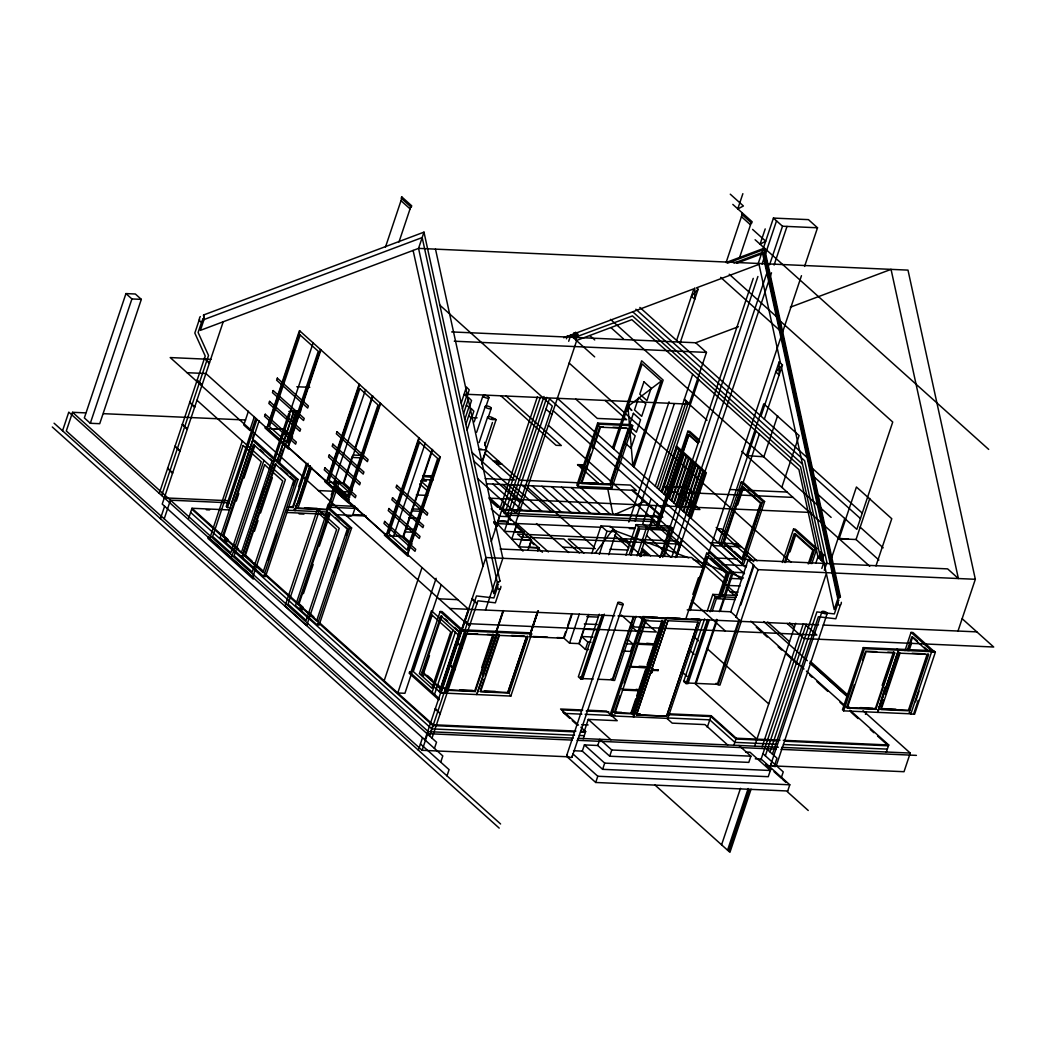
<?xml version="1.0" encoding="UTF-8"?>
<svg xmlns="http://www.w3.org/2000/svg" width="1046" height="1046" viewBox="0 0 1046 1046"><rect width="100%" height="100%" fill="white"/><g stroke="black" fill="none" stroke-linecap="round" stroke-linejoin="round"><path stroke-width="1.5" d="M629.195 407.208C629.339 404.475 626.711 408.241 628.973 407.901M652.076 669.649L652.861 670.434L658.326 670.041L652.874 670.329L652.129 669.492L653.397 669.518A1.896 1.373 -48.1 0 1 653.175 670.133C650.743 672.003 652.011 666.903 653.397 669.518M62.538 430.795L68.775 412.137L436.522 742.215L434.443 748.426M85.602 412.882L72.54 412.307L66.303 430.965L422.113 750.309L568.632 756.82M125.951 293.586L84.347 417.929L90.309 423.29L99.723 423.695L141.328 299.365L135.352 294.004L125.951 293.586L131.914 298.947L141.328 299.365M90.309 423.29L131.914 298.947M199.407 319.318L194.818 333.059L205.225 356.045L159.28 493.372M201.8 321.462L198.112 332.484L208.533 355.47L161.672 495.516M223.216 321.776L162.222 504.094L442.798 755.931L440.719 762.155M160.443 518.672L164.601 506.238M164.209 518.842L170.446 500.184L229.218 502.799M188.581 518.424L191.98 508.278L229.466 509.938M248.425 411.196L243.796 425.003L249.772 430.364L252.91 430.507M209.736 538.429L242.332 441.007M249.772 430.364L254.387 416.556M255.721 418.374L226.224 506.499L227.427 507.572L230.617 507.715M227.427 507.572L256.911 419.446M252.4 438.601L253.93 434.025M231.035 504.787L259.12 420.819M252.727 440.379L220.222 537.5L263.631 576.464L265.514 576.542L298.005 479.421L254.609 440.458L252.727 440.379L296.123 479.33L298.005 479.421M222.615 536.232L253.354 444.367L271.999 461.103L241.26 552.968L222.615 536.232L224.498 536.323L227.989 539.461M254.296 444.406L223.556 536.271L242.201 553.007M236.278 501.099L238.841 493.451M243.966 478.14L254.727 445.975M266.848 428.01L299.444 330.614L440.327 457.063L407.744 554.472M299.914 331.046L267.266 428.625L284.211 429.37M231.597 557.06L263.932 460.41M274.497 456.121L282.159 433.227M283.178 430.168L288.801 413.379L289.99 414.451L274.667 460.24M257.578 507.075L264.233 487.175M274.588 458.187L313.238 342.63M274.457 459.887L241.953 557.008L274.392 459.835L276.34 459.965M244.346 555.74L275.085 463.875L293.73 480.598L262.991 572.476L244.346 555.74L246.228 555.818L252.06 561.048M276.026 463.914L245.287 555.779L263.932 572.515M277.046 461.142L293.599 411.666M277.347 461.155L293.9 411.679L292.697 410.607L300.712 410.96M254.426 531.329L258.009 520.607M260.572 512.945L272.365 477.734M278.615 463.012L283.218 449.27M292.409 421.786L294.959 414.164L298.11 414.294M279.217 463.548L295.56 414.7L298.711 414.831M287.807 447.047L320.455 349.469M288.343 447.296L320.939 349.9M288.944 447.845L288.526 449.087L265.043 427.997L265.449 426.755L408.345 555.008L407.927 556.25L384.431 535.16L384.85 533.918M252.792 577.078L285.401 479.643L196.949 400.265M268.024 560.264L276.745 534.231M293.142 485.239L294.671 480.637L290.017 476.466M263.631 576.464L296.123 479.33M298.711 486.638L306.373 463.731M306.962 464.267L292.658 507.009L287.938 506.8M288.539 507.336L293.259 507.545L308.073 463.273M309.93 465.732L294.92 510.566L296.711 504.133M296.986 504.146L294.645 510.317M310.191 465.745L295.194 510.579L293.991 509.507M298.777 503.414L310.531 468.307M311.63 467.314L297.835 508.539L327.856 509.873L326.653 508.801L328.196 504.211M385.477 247.091L401.69 198.635M398.957 242.057L410.764 206.781M325.149 480.336L324.731 481.578L348.226 502.668L348.645 501.426M326.548 481.591L359.144 384.196M359.615 384.627L326.967 482.206L343.912 482.951L372.938 396.212M365.59 389.609L334.027 482.101L338.721 482.311M331.255 495.059L335.858 481.317M336.446 481.853L327.254 509.337L297.247 508.003M328.052 508.421L295.547 605.542L317.226 624.985L319.108 625.077L351.6 527.955L329.935 508.5L328.052 508.421L349.717 527.864L351.6 527.955M328.366 508.343L337.047 482.389M297.94 604.274L328.679 512.396L347.324 529.132L316.585 621.01L297.94 604.274L299.823 604.353L303.327 607.491M330.105 508.997L339.427 481.16M329.621 512.448L298.881 604.313L317.526 621.049M203.565 314.99L204.035 319.527L203.565 314.99L423.983 232.147L418.557 248.386L493.751 593.631L497.373 582.831L422.179 237.56L204.035 319.54L200.414 330.34L418.557 248.386L907.993 270.116L975.33 579.288L958.005 631.039M303.418 593.644L313.146 564.539M319.291 546.169L330.052 514.017M352.24 456.2L343.428 482.52L352.371 490.548M355.352 446.904L372.454 395.793M347.507 500.629L380.156 403.05M348.043 500.89L380.626 403.481M352.528 515.547L354.934 508.382L335.583 491.019M333.922 572.044L338.538 558.263M346.226 535.304L347.756 530.701M317.226 624.985L349.717 527.864M386.249 535.173L418.845 437.777M419.315 438.209L386.667 535.787L403.612 536.533L432.626 449.806M425.291 443.19L393.714 535.696M432.155 449.375L403.128 536.114L412.072 544.129M407.208 554.223L439.856 456.644M461.221 403.115L466.438 387.02L469.209 389.857L467 396.63L463.993 394.512M462.437 408.738L466.464 396.735M463.548 413.798L468.765 397.715L471.537 400.54L469.301 407.352L466.398 405.273M464.764 419.42L468.817 407.443M465.862 424.454L471.079 408.358L473.851 411.183L471.615 418.008L468.713 415.929M467.091 430.076L471.105 418.073M384.157 680.75L421.956 567.756M474.217 421.878L482.964 395.754M476.662 432.233L485.292 406.436M485.841 406.894L488.927 397.663M479.133 442.458L487.619 417.093M488.194 417.459L491.241 408.345M436.13 578.294L397.768 692.975L404.92 693.289L441.216 584.806M484.821 445.335L492.47 422.479M410.647 672.944L431.449 610.772L459.625 636.06M481.866 462.149L496.065 419.694L494.876 418.622L491.646 418.478M481.657 463.927L486.325 449.976L484.664 442.353M440.17 611.505L461.665 630.79L463.548 630.869L442.053 611.583L440.17 611.505L419.368 673.663L440.863 692.962L442.746 693.04M440.641 688.987L422.009 672.264L440.876 615.898L459.495 632.621L441.151 687.457M441.817 615.937L422.95 672.317L440.418 687.98M429.501 655.594L423.892 672.356L422.009 672.264M432.129 692.23L452.931 630.058M434.521 694.374L455.324 632.202M418.348 750.152L422.506 737.718M499.727 509.337L537.422 396.695M443.059 693.053L510.84 696.074L531.643 633.902L530.453 632.83L460.044 629.705L439.307 691.668L440.981 693.171L444.785 693.341L465.522 631.366L463.849 629.862M461.456 630.202L468.634 608.733M495.307 529.028L499.517 516.279L491.162 508.774M424.885 739.862L485.893 557.544L703.121 567.194L685.81 618.944M491.293 541.397L504.303 502.538M523 551.111L497.36 523.811C495.556 519.326 511.664 519.888 507.101 524.242L516.894 524.674L514.449 531.983L524.229 532.427L521.784 539.736L531.577 540.167L529.132 547.476L538.912 547.921L537.945 550.837M440.981 693.171L461.717 631.196L460.044 629.705M461.94 630.607L469.17 608.981M496.052 528.661L497.36 523.811M422.113 750.309L428.35 731.664L72.54 412.307M502.119 511.481L540.22 397.598M430.743 732.004L433.162 724.747L319.239 622.488M429.592 735.992L476.453 595.945L493.895 597.959L497.582 586.95M504.747 513.834L544.012 396.486M431.985 738.136L477.93 600.809L495.373 602.823L499.975 589.094M507.114 516.031L546.823 397.349M566.422 338.786L567.455 335.701M489.005 498.497L509.31 516.711L504.42 531.342L523.994 532.205L519.104 546.836L538.677 547.699L537.696 550.627M508.984 519.731L549.451 398.761L744.49 573.809M568.697 341.271L570.737 335.151M573.993 332.667L572.541 337.021L577.823 334.21L575.601 332.21M485.514 610.053L502.838 558.303L435.502 249.131M577.823 334.21L575.875 340.015L574.712 332.68M576.647 340.695L515.77 522.647L548.405 551.948M481.735 667.623L492.444 635.628M446.995 775.87L449.074 769.647L420.427 743.928M494.143 635.17L465.522 633.902L446.655 690.268L475.289 691.55L494.143 635.17L492.954 634.111M495.948 631.954L503.087 610.603M496.183 632.163L503.231 610.642M496.34 632.176L503.479 610.851M482.834 674.369L497.216 631.915L482.507 675.899M480.48 689.732L484.05 679.076M485.069 676.03L498.837 634.896M499.413 635.406L480.559 691.772L509.18 693.053L528.034 636.687L499.413 635.406L498.223 634.334M527.916 550.196L531.342 539.958L511.755 539.082L516.646 524.464L497.072 523.588L494.68 521.444M597.632 423.133L576.843 485.292L578.033 486.364L611.91 487.867L632.712 425.709L631.523 424.637L597.632 423.133L598.835 424.205L632.712 425.709M509.18 693.053L507.99 691.981L526.334 637.132M526.517 637.145L507.99 691.981M527.459 636.164L508.604 692.53L479.97 691.262M578.033 486.364L598.835 424.205M530.217 633.458L537.369 612.054M530.4 633.484L537.539 612.132M530.453 633.68L538.128 610.746M538.285 610.812L529.616 636.739L564.069 638.269L572.227 613.871M590.729 454.108L581.04 483.043L610.406 484.35L629.261 427.984M592.768 448.015L599.384 428.206M600.496 427.213L581.641 483.579L611.008 484.886L629.862 428.52L600.496 427.213L599.306 426.14M612.525 447.819L641.656 360.792L663.138 380.077L634.02 467.117M613.727 448.891L642.152 363.93L661.255 381.071L632.83 466.045L627.94 406.41L661.255 381.071M610.315 482.298L628.018 429.383L635.184 435.816L631.013 448.25L623.847 441.817M588.715 614.499L578.974 643.617L569.56 643.198L563.585 637.838L565.638 631.719M567.638 625.743L571.181 615.153M591.801 553.53L601.032 525.942L610.446 526.36L616.408 531.721L608.72 554.707M569.56 643.198L579.301 614.08M599.306 554.288L606.994 531.303L601.032 525.942M676.631 340.434L693.903 288.801L563.663 337.74M679.965 343.441L698.087 289.271L696.492 287.833L759.004 264.35L780.551 363.289M588.637 649.553L585.42 649.409L587.865 642.1L581.654 636.517L592.951 637.027M628.816 522.085L669.061 401.808M599.293 614.185L578.346 676.788L580.739 678.932L582.622 679.011L604.327 614.133M742.869 193.68L737.744 208.991L743.405 205.984L730.278 194.19M580.739 678.932L602.195 614.8M603.307 615.218L582.112 678.566L593.213 679.05M635.066 520.96L674.291 403.769M625.953 555.165L636.177 524.621L670.068 526.125L672.447 528.269L662.746 557.283M742.137 212.783L741.666 214.182L751.682 223.177L752.152 221.778L732.815 204.401M742.137 214.6L726.107 262.52L764.43 248.111L840.422 596.978L837.82 598.796L834.198 609.596L826.34 573.509L765.332 755.813M629.365 554.249L638.57 526.766L636.177 524.621M631.405 551.556L639.158 528.374M630.973 555.178L639.76 528.923L669.871 530.257L661.085 556.511M651.109 498.628L642.793 523.497L648.768 528.845M655.28 486.194L692.713 374.285M566.788 755.186L617.872 602.522M657.306 488.011L686.424 400.971M637.092 555.844L646.729 527.027M659.215 489.724L688.333 402.684M707.044 420.244L689.144 404.161L706.455 352.41L695.708 342.761L451.663 331.922M572.018 757.147L623.089 604.483A2.798 0.981 18.5 0 0 619.69 602.287A2.798 0.981 18.5 0 0 618.67 603.738A2.798 0.981 18.5 0 0 623.089 604.483M639.694 555.936L657.084 503.976M661.242 491.542L698.689 379.646M739.6 257.447L751.211 222.746M640.244 556.145L642.296 550.039M661.726 491.973L676.566 447.623M640.727 556.577L642.767 550.458M650.913 525.89L652.351 521.588M662.196 492.405L677.037 448.054M584.426 730.893L588.257 719.413L617.245 720.694L606.51 711.058L587.499 710.208M643.656 555.23L644.689 552.183M664.105 494.117L678.946 449.767M644.14 555.661L645.16 552.602M664.589 494.549L679.429 450.198M583.223 738.777L585.642 731.52L580.87 727.232M656.221 525.746L687.823 431.266L689.706 431.344L699.264 439.921M666.498 496.262L681.338 451.911M666.969 496.693L681.809 452.343M745.654 752.061L750.047 752.257L770.353 770.484L768.261 776.694L602.614 769.333L582.308 751.12L584.4 744.909L597.75 745.497L609.7 756.219L748.805 762.39L750.897 756.18L738.947 745.458M657.607 526.295L688.333 434.469L697.878 443.02M657.986 526.308L688.713 434.482L698.244 443.046M658.365 526.321L688.582 436.025M678.07 469.732L680.619 462.084M668.891 498.406L683.718 454.056M669.362 498.837L684.202 454.487M671.27 500.55L686.111 456.2M671.754 500.982L686.594 456.631M597.959 679.259L612.224 679.9L633.418 616.565M633.928 617.009L612.734 680.358L614.617 680.436L636.073 616.303M673.663 502.695L688.503 458.344M765.201 228.904L760.076 244.202L765.737 241.208L752.597 229.414M674.134 503.126L688.974 458.776M676.043 504.839L690.883 460.488M676.527 505.27L691.367 460.92M659.974 557.518L669.27 529.721M669.976 527.236L753.251 278.367M757.905 264.455L773.425 218.078L808.44 219.634L817.514 227.78L804.583 266.416M597.75 745.497L599.829 739.287L611.779 749.995L750.897 756.18M678.436 506.983L693.276 462.633M627.862 639.459L633.039 644.101L630.594 651.41L624.135 651.122M678.919 507.402L693.76 463.064M691.419 618.735L699.486 619.088L700.676 620.16L667.819 718.393L611.335 715.882L610.145 714.81L643.015 616.578L657.529 617.232M664.288 556.302L757.905 276.51M762.05 264.141L776.524 220.863M611.335 715.882L644.205 617.65L643.015 616.578M680.828 509.127L695.668 464.777M681.299 509.546L696.139 465.209M620.017 695.616L614.355 712.561L631.666 713.333L662.589 620.906M624.148 683.286L645.277 620.134L648.428 620.278M621.965 688.673L622.292 690.046L639.603 690.818L639.877 689.981L636.138 689.314M629.914 667.256L630.189 666.42L647.513 667.191L647.226 668.015L629.313 666.72M637.302 642.832L637.629 644.205L654.94 644.977L655.214 644.14L646.755 643.251M644.676 619.598L645.866 620.67L614.943 713.097L632.268 713.869L663.19 621.442L662 620.37L647.056 665.047M683.208 511.272L698.048 466.921M683.692 511.69L698.532 467.353M787.716 790.998L595.71 782.473L597.789 776.25L572.724 753.748M685.601 513.403L700.441 469.066M686.084 513.834L700.912 469.484M671.82 557.021L766.47 274.144M769.568 264.86L782.5 226.224L773.425 218.078M602.614 769.333L604.693 763.122L584.4 744.909M687.993 515.547L702.834 471.21M688.464 515.979L703.304 471.628M675.402 557.557L681.482 539.357M609.7 756.219L611.779 749.995M676.331 557.217L771.503 272.797M774.079 265.069L787.01 226.42M676.579 557.073L682.267 540.063M690.373 517.692L705.213 473.354L676.082 447.204M691.092 518.332L706.351 472.753L676.5 445.962M635.707 698.924L631.078 712.797L632.268 713.869M636.739 695.852L645.5 669.662M639.289 689.445L639.603 690.818M654.626 643.604L654.94 644.977M633.562 714.902L665.4 619.742M665.674 619.755L633.052 716.445L633.798 716.876L666.197 618.225L633.523 716.863M667.923 620.749L636.439 714.836L666.629 716.235L698.1 622.148L667.923 620.749L636.504 714.902L666.564 716.17L698.035 622.095M652.39 669.898L653.07 669.702L652.325 669.309M658.117 670.669L658.209 669.937M692.857 594.442L698.48 577.654M702.049 566.958L706.651 553.216L710.417 553.386L731.912 572.672L724.237 595.579M689.066 610.433L707.148 556.367L726.251 573.509L719.02 595.135M708.377 553.935L801.471 275.699M690.19 610.485L708.286 556.407M718.55 542.992L755.997 431.083M760.991 416.164L779.113 361.994L782.46 365.002L764.338 419.158M741.209 482.18L720.406 544.351L741.902 563.637L743.784 563.729L764.587 501.557L743.091 482.271L741.209 482.18L762.704 501.479L764.587 501.557M721.897 545.986L759.344 434.077M723.048 542.952L741.915 486.586L760.547 503.309L741.679 559.675L723.048 542.952L724.93 543.031L731.925 549.307M737.678 504.943L743.288 488.194M709.149 620.33L687.954 683.666L686.071 683.574L683.692 681.43L704.638 618.827M707.188 611.191L712.81 594.403L737.012 595.475M686.071 683.574L707.527 619.441M710.09 611.805L715.203 596.547L712.81 594.403M687.732 681.443L707.88 621.193M712.248 611.06L716.379 598.704L735.403 599.541M777.623 415.68L763.868 456.788L746.452 455.598L763.763 403.848L799.105 435.567L781.793 487.331L782.539 487.358M720.485 595.409L728.147 572.515L706.651 553.216M730.396 569.782L722.08 594.651L724.943 597.227M721.988 596.194L722.407 594.952M716.719 619.35L695.198 683.705L756.951 739.13M719.282 611.688L723.387 599.436M695.812 684.254L717.281 620.121M720.341 610.969L733.259 572.358M744.151 555.138L742.621 559.715L723.989 542.992L742.856 486.625L761.475 503.348M751.29 533.813L760.978 504.865M741.902 563.637L762.704 501.479M748.099 560.028L754.074 565.376L753.316 565.35L736.005 617.101L736.75 617.14L730.788 611.779L748.099 560.028L947.637 568.88L958.384 578.53L891.048 269.371L790.331 307.21M740.83 604.954L753.565 566.906M687.209 682.986L717.334 684.332L738.515 620.997M739.784 620.121L718.079 684.999L719.962 685.091L741.418 620.945M753.316 565.35L758.088 569.639L740.777 621.389L736.005 617.101M707.279 727.31L711.162 715.699L669.492 713.856M782.343 562.486L793.509 529.119L795.391 529.211L816.887 548.496L811.814 563.663M784.526 562.473L794.215 533.525L812.834 550.248L808.244 563.951M785.468 562.513L795.156 533.565L813.775 550.288M789.978 551.883L795.588 535.134M733.808 745.458L736.24 738.215L711.162 715.699M809.696 562.473L813.265 551.804M809.931 563.572L815.004 548.418L793.509 529.119M721.583 844.815L740.49 788.318M754.728 745.759L795.718 623.246M815.841 563.101L817.828 557.178L823.803 562.539M820.535 552.053L818.587 557.858L823.869 555.06L820.535 552.053L821.934 560.865L823.869 555.06M727.558 850.176L748.178 788.527M762.103 746.909L803.328 623.717M821.816 568.462L823.856 562.356M728.709 851.209L749.341 789.56M751.067 789.207L729.938 852.32L654.927 784.984M760.873 759.893L806.27 624.214M824.313 570.266L826.902 562.552L804.609 460.698L635.837 309.224M831.74 557.361L844.75 518.489M770.039 751.956L816.9 611.91L834.342 613.924L838.029 602.901M772.432 754.101L818.377 616.774L835.819 618.787L840.409 605.046M770.889 764.26L821.973 611.596M774.89 764.391L776.969 758.18L767.411 749.603M776.119 766.221L827.19 613.557A2.798 0.981 18.5 0 0 823.79 611.361A2.798 0.981 18.5 0 0 822.771 612.812A2.798 0.981 18.5 0 0 827.19 613.557M878.888 560.015L856.046 539.514L869.801 498.419M755.29 758.808L761.148 759.069L789.795 784.788L787.442 791.835L808.244 810.493M875.973 565.925L891.767 518.724L856.426 487.005L839.101 538.768L856.046 539.514M909.131 712.535L910.805 714.039L914.609 714.209L935.346 652.233L933.673 650.73L863.264 647.605L842.461 709.776L843.664 710.849L911.445 713.856L910.255 712.784M843.664 710.849L864.467 648.677L863.264 647.605M854.334 684.699L846.685 707.541L875.306 708.822L894.173 652.456L887.806 652.168M862.492 660.314L865.042 652.704M865.447 714.366L866.35 711.646M882.157 685.405L893.049 653.423M894.748 652.966L866.127 651.697L847.26 708.064L875.894 709.332L894.748 652.966L893.559 651.893M897.167 649.108L898.357 650.181L877.555 712.352L885.138 687.614M897.35 649.121L898.54 650.194L877.738 712.365L885.334 687.627M881.072 707.527L883.622 699.905M885.661 693.812L899.429 652.678M900.018 653.201L881.163 709.567L909.785 710.835L928.639 654.469L900.018 653.201L898.828 652.129M904.973 650.612L911.066 632.412L912.949 632.503L934.444 651.789L932.561 651.697L911.066 632.412M907.183 650.52L911.772 636.818L928.063 651.449M908.124 650.573L912.713 636.857M909.066 650.612L911.615 642.989M886.289 752.231L888.721 744.974L849.993 710.221M926.939 654.927L908.595 709.763L909.785 710.835M928.05 653.959L909.183 710.326L880.562 709.044M910.805 714.039L931.541 652.063L929.868 650.56M915.512 701.735L919.055 691.118M913.642 713.96L918.205 700.31M863.028 710.679L910.255 753.068L904.019 771.713L767.254 765.646M653.175 670.133C651.449 668.25 651.645 671.532 652.939 669.924A1.896 1.373 -48.1 0 0 653.162 669.309L651.985 669.545M595.043 553.308L612.629 529.825L688.686 557.845M698.087 289.271L691.419 296.227L694.766 299.221L694.753 287.898M782.46 365.002L775.779 371.945L779.126 374.939L779.113 361.994M651.03 672.356L651.854 671.898M651.37 672.473L650.795 673.232M499.975 581.014L497.373 582.831L499.962 581.027L423.983 232.147M615.074 514.357L644.454 501.531M727.336 263.239L763.985 249.471L839.768 597.436M734.017 263.095L763.07 252.178L838.461 598.338M736.685 263.265L762.626 253.524L837.82 598.796M576.424 340.512L631.876 319.671L798.922 469.615L818.037 557.374M695.708 342.761L738.437 326.705M573.522 337.897L632.477 315.905L800.556 466.764L820.953 559.976M782.5 226.224L817.514 227.78M454.278 341.205L706.455 352.41M211.004 359.379L170.21 357.562L466.621 623.599L656.365 632.032L639.498 616.892M187.077 372.703L205.905 373.54L468.569 609.295M296.816 386.745L309.786 387.321M465.392 394.224L689.144 404.161M470.661 417.55L477.12 417.838M492.849 419.551L496.065 419.694M288.801 411.457L300.307 411.967M599.894 426.676L603.163 426.82M612.956 427.265L626.005 427.84M103.567 413.68L245.588 419.995M479.173 449.662L486.325 449.976M353.13 455.049L362.923 455.481M352.123 457.442L361.759 457.873M422.61 475.564L432.155 475.982M585.342 482.729L598.39 483.304M485.252 478.637L514.462 479.931L484.978 453.467M687.274 487.606L664.315 486.586L670.277 491.947L676.304 492.221L695.407 509.363L699.931 509.559L680.815 492.418L793.012 497.399M730.383 489.528L787.05 492.038M423.251 476.113L432.796 476.545M423.813 476.636L433.345 477.054M421.93 479.499L433.162 479.996M486.429 483.788L636.399 490.443L630.424 485.083L604.078 483.919L582.818 464.842L577.549 464.607L598.796 483.683L519.744 480.166L485.449 449.388M318.415 490.587L351.051 492.025M416.321 494.928L427.749 495.438M489.75 498.197L811.225 512.475M502.511 509.35L661.007 516.397L631.876 490.247M164.3 497.87L227.923 500.694M330.706 505.27L355.169 506.356M412.281 508.892L423.695 509.389M503.636 512.945L653.737 519.614M330 507.271L357.68 508.5M411.405 510.879L422.793 511.389M505.833 515.077L658.862 521.876M499.517 516.279L509.31 516.711M304.543 507.82L317.186 508.382M286.918 510.213L327.463 512.017M638.57 526.766L672.447 528.269M352.842 514.593L364.557 515.116M498.105 521.575L507.846 522.006M286.486 512.475L327.228 514.279M335.374 514.645L366.335 516.018M408.698 517.901L420.1 518.398M609.713 526.818L634.935 527.942M647.082 528.727L659.765 529.289M206.35 509.755L209.605 509.899M299.091 513.874L303.968 514.083M323.489 514.959L326.744 515.103M346.265 515.966L351.155 516.188M416.23 519.077L419.485 519.221M513.848 523.405L601.698 527.315M629.365 528.544L634.242 528.753M838.63 538.337L848.515 539.187M606.994 531.303L616.408 531.721M406.018 529.106L415.654 529.538M815.004 548.418L816.887 548.496M404.541 531.891L414.177 532.322M562.735 547.15L595.37 548.601M610.053 549.255L627.992 550.052M714.549 557.963L737.338 558.982M743.85 559.27L751.996 559.623L746.02 554.275M500.197 549.006L691.628 557.518L703.121 567.194M722.237 564.618L746.661 565.703M758.088 569.639L975.33 579.288M730.592 572.123L743.614 572.698M728.147 572.515L731.912 572.672M730.147 578.412L741.536 578.909M243.404 557.073L242.254 556.969M727.101 585.407L740.123 585.982M729.912 591.84L738.045 592.193M715.203 596.547L736.175 597.475M715.634 598.024L720.393 598.234M439.006 598.822L457.834 599.659M687.222 609.844L730.788 611.779M667.217 617.663L680.122 618.225M449.754 608.471L614.76 615.793M618.003 615.937L818.587 624.841M823.202 625.05L976.833 631.876M644.205 617.65L666.394 618.644M666.668 618.657L700.676 620.16M586.793 616.617L598.09 617.114M645.866 620.67L663.19 621.442M584.348 623.926L597.253 624.501M595.396 629.718L584.099 629.208L579.209 643.839L585.42 649.409M531.643 633.902L463.849 630.882L462.659 629.81M864.467 648.677L932.248 651.684L931.058 650.612M461.717 631.196L465.522 631.366M931.541 652.063L935.346 652.233M464.96 633.392L477.682 633.954M487.227 634.373L493.581 634.661L474.727 691.027L446.106 689.759M511.559 635.458L524.281 636.02M532.963 636.478L547.463 637.132M557.139 637.563L563.585 637.838M865.552 651.174L876.679 651.671M912.151 653.253L924.873 653.815M637.903 643.368L655.214 644.14M587.865 642.1L591.095 642.244M626.58 643.813L633.039 644.101M639.041 666.302L645.33 666.59M658.326 670.041L652.142 669.845M652.743 670.329L657.999 670.551M683.692 681.43L685.575 681.521M622.566 689.209L639.877 689.981M445.465 689.196L448.642 689.34M459.782 689.837L472.504 690.399M484.285 690.922L495.346 691.419M846.07 706.991L849.234 707.135M860.296 707.619L872.926 708.181M883.151 708.639L895.873 709.201M582.74 709.999L560.578 709.018L578.477 725.087M613.754 712.025L621.625 712.378M561.911 709.92L581.341 710.783M586.205 710.992L608.877 711.999M668.786 714.666L710.888 716.536L735.966 739.038L778.132 740.908M636.896 713.895L640.074 714.039M637.014 714L640.244 714.196M610.145 714.81L614.983 715.019M564.042 713.372L581.851 714.17M585.093 714.313L612.629 715.529M667.675 717.974L709.776 719.844L734.854 742.359L777.034 744.229M581.628 724.669L588.1 724.956M433.162 724.747L575.915 731.089M580.778 731.298L585.642 731.52M736.24 738.215L780.041 740.15M783.284 740.293L888.721 744.974M574.019 731.847L432.887 725.571L318.965 623.324M580.504 732.135L585.368 732.344M784.631 741.196L888.446 745.811L877.529 736.018M574.529 735.233L431.776 728.892L190.594 512.422M579.392 735.443L584.256 735.665M783.519 744.517L887.335 749.119M428.35 731.664L573.247 738.097M578.124 738.319L778.381 747.21M781.637 747.354L910.255 753.068M426.977 733.638L572.175 740.084M577.065 740.307L776.106 749.145M780.996 749.367L916.414 755.382M573.535 750.727L582.308 751.12M604.693 763.122L770.353 770.484M597.789 776.25L789.795 784.788M650.939 673.415C652.429 669.636 650.52 675.821 651.998 671.78M693.25 559.532L743.445 578.033M741.444 216.679L750.518 224.825M755.107 239.743L988.692 449.401M729.206 274.235L776.341 316.546M779.989 320.834L892.735 422.035L856.831 529.341L817.985 494.47M720.668 277.347L779.27 329.935M639.864 307.432L806.858 457.337M812.415 468.399L862.257 513.128M632.895 311.956L802.36 464.071M814.154 476.989L860.453 518.541M860.087 527.092L883.19 547.829M962.242 618.774L993.7 647.016L803.956 638.583L787.089 623.442M610.511 319.357L831.139 517.391M611.021 327.686L623.351 338.76M684.398 399.154L690.36 404.514M741.679 451.323L869.736 566.252M686.006 402.213L687.915 403.926M589.866 335.583L594.729 339.95M687.823 431.266L699.761 441.987M913.877 637.903L917.368 641.041M924.35 647.304L927.841 650.442M570.671 335.348L594.677 356.882M400.997 200.714L410.071 208.86M628.711 406.855L631.836 410.463L628.502 407.469M569.155 363.08L790.946 562.16M605.176 400.435L626.672 419.721L597.305 418.426L575.81 399.127M684.176 484.821L693.25 492.967M757.043 560.826L721.413 528.858L716.902 528.648L733.612 543.659M716.17 527.472L724.538 534.977M736.959 546.653L753.721 561.702M734.253 551.399L742.399 558.708M557.361 398.317L745.85 567.494M804.805 624.253L816.874 635.079L634.647 626.985L621.376 615.087M439.542 304.883L552.288 406.083L516.384 513.39L477.538 478.506M553.203 410.751L741.653 579.889M789.599 622.919L794.398 627.221M545.986 409.117L551.961 414.478M710.665 558.551L723.806 570.345M633.013 490.286L662.863 517.09L503.231 509.99L489.162 497.373M874.691 708.26L875.894 709.332M653.619 514.344L726.931 580.138M548.352 425.251L737.286 594.834M767.659 622.095L789.534 641.734M810.232 661.281L847.247 694.505M810.389 663.321L847.391 696.544M651.436 520.843L679.312 545.855M726.212 587.878L734.684 595.488M763.75 621.572L807.342 660.693M809.761 662.863L847.299 696.558M609.805 483.814L611.008 484.886M610.72 486.808L611.91 487.867M506.159 396.042L561.323 445.544L556.054 445.308L500.89 395.806M648.991 528.152L676.867 553.164M750.767 621.167L804.008 668.956M806.44 671.127L845.155 705.88M756.336 627.234L761.187 631.588M763.606 633.758L767.241 637.027M778.146 646.82L781.793 650.076M786.631 654.43L797.549 664.223M809.669 675.101L812.088 677.272M816.939 681.626L827.844 691.419M839.964 702.297L843.599 705.566M850.869 712.091L858.138 718.615M870.259 729.493L873.894 732.749M646.546 535.46L670.787 557.217M644.101 542.769L659.856 556.917M581.053 487.985L610.184 514.135M642.231 548.365L650.586 555.857M641.813 549.608L647.552 554.746M642.61 550.941L644.519 552.654M645.003 553.086L646.912 554.798M571.26 487.554L600.391 513.704M612.629 529.825L641.708 555.923M691.38 600.509L725.309 630.96M561.48 487.122L590.611 513.259M614.538 535.186L628.868 548.052M551.687 486.678L580.818 512.828M541.893 486.246L571.024 512.396M532.113 485.815L561.244 511.965M527.55 487.423L594.206 547.254M693.59 636.452L698.44 640.806M706.926 648.415L768.732 703.893M522.32 485.383L551.451 511.52M512.527 484.939L541.658 511.089M471.968 452.434L521.81 497.177M583.864 553.138L568.292 539.161L680.488 544.142L677.141 541.148L517.509 534.061L520.856 537.056L563.768 538.965L579.34 552.942M689.406 649.945L694.178 654.234M502.747 484.507L531.878 510.657M473.707 461.025L520.006 502.577M716.131 683.26L717.334 684.332M492.954 484.076L522.085 510.226M536.467 523.575L568.71 552.51M631.679 626.685L638.897 633.17M682.201 672.042L686.987 676.331M491.581 501.962L497.543 507.31M508.291 516.959L516.894 524.674M508.474 518.28L510.853 520.424M515.639 524.713L524.229 532.427M515.809 526.02L520.594 530.309M522.974 532.453L531.577 540.167M530.322 540.194L538.912 547.921M530.505 541.514L534.075 544.731M537.657 547.947L542.443 552.236M762.952 753.669L783.245 771.896L781.166 778.106L774.001 771.687M765.646 764.181L771.608 769.542M782.356 779.178L785.938 782.395M493.673 521.692L497.255 524.909M493.843 523.013L497.425 526.23M727.663 744.961L704.978 724.59L672.212 723.139L666.838 718.314M423.447 478.545L426.31 481.108L420.662 480.859L429.03 488.364M419.734 483.88L428.089 491.385M611.034 678.828L612.224 679.9M580.229 676.867L582.622 679.011M292.671 436.966L283.741 428.938L274.797 428.952M209.501 362.779L204.323 358.137L209.318 363.302M472.177 598.547L477.172 603.712L471.994 599.07M337.727 486.612L349.665 497.334M496.549 631.326L497.752 632.399L476.754 694.557L497.556 632.385L496.366 631.313M336.171 488.39L349.312 500.171M588.257 719.413L610.942 739.77M202.126 384.81L196.988 380.195L201.956 385.333M464.803 620.566L469.759 625.704L464.633 621.102M562.683 711.986L569.848 718.419M572.24 720.563L577.013 724.852M260.127 449.636L263.618 452.774M270.613 459.05L272.941 461.142M280.694 468.098L287.676 474.374M335.452 517.665L338.943 520.803M345.938 527.079L348.266 529.171M445.308 619.075L447.636 621.167M454.618 627.443L458.109 630.568M194.765 406.829L189.627 402.213L194.582 407.352M457.442 642.597L462.397 647.736L457.259 643.12M509.65 695.002L510.84 696.074M292.069 506.473L293.259 507.545M567.063 756.755L595.71 782.473M187.391 428.847L182.252 424.245L187.221 429.37M450.068 664.615L455.023 669.754L449.885 665.138M474.086 690.478L475.289 691.55M180.043 450.8L174.904 446.197L179.873 451.336M442.72 686.568L447.688 691.707L442.55 687.091M427.383 675.481L432.05 679.665M437.869 684.895L441.36 688.02M421.25 673.755L423.643 675.899M172.682 472.792L167.543 468.19L172.512 473.328M435.358 708.56L440.327 713.699L435.188 709.096M233.82 544.691L238.488 548.875M254.387 563.14L262.546 570.462M309.145 612.721L313.813 616.905M191.98 508.278L222.288 535.474M264.703 573.535L297.43 602.914M191.706 509.101L220.798 535.212M265.632 575.457L295.94 602.653M224.511 539.749L226.917 541.906M299.849 607.791L302.255 609.949M54.078 423.199L500.589 823.973M52.3 426.99L499.204 828.118M413.105 250.439L483.017 566.148M781.532 367.774L825.987 571.914M607.831 489.175L612.943 514.253M202.715 318.651A2.798 1.647 -87.5 0 1 201.407 321.723A2.798 1.647 -87.5 0 1 199.498 320.063A2.798 1.647 -87.5 0 1 200.322 316.572M500.89 586.348A2.798 1.647 -87.5 0 1 499.543 589.369A2.798 1.647 -87.5 0 1 497.661 587.63A2.798 1.647 -87.5 0 1 498.537 584.165M775.766 765.332A2.798 0.981 18.5 0 1 775.125 766.522A2.798 0.981 18.5 0 1 771.53 765.358A2.798 0.981 18.5 0 1 771.53 763.972M571.665 756.271A2.798 0.981 18.5 0 1 571.024 757.461A2.798 0.981 18.5 0 1 567.429 756.297A2.798 0.981 18.5 0 1 567.429 754.898M481.892 449.309A3.125 1.098 18.5 0 1 480.362 448.969M841.337 602.313A2.798 1.647 -87.5 0 1 839.977 605.333A2.798 1.647 -87.5 0 1 838.108 603.594A2.798 1.647 -87.5 0 1 838.984 600.129M627.038 410.11C628.515 413.013 628.097 406.894 627.038 409.993M208.337 537.173L207.919 538.415L253.21 579.066L253.629 577.823L208.337 537.173M243.103 445.478L212.652 536.467L230.813 552.772L261.265 461.783L243.103 445.478M265.253 414.242L264.56 416.308L295.6 444.171L296.293 442.105L265.253 414.242M269.554 401.363L268.861 403.442L299.901 431.305L300.594 429.226L269.554 401.363M273.176 390.563L272.483 392.642L303.523 420.505L304.216 418.426L273.176 390.563M277.334 378.129L276.641 380.208L307.681 408.071L308.374 405.992L277.334 378.129M300.137 335.008L269.489 426.611L287.637 442.903L318.285 351.299L300.137 335.008M264.612 464.751L234.16 555.753L252.282 572.018L282.734 481.016L264.612 464.751M401.69 196.818L401.219 198.217L411.248 207.213L411.706 205.814L401.69 196.818M324.953 467.824L324.26 469.889L355.3 497.752L355.993 495.686L324.953 467.824M329.255 454.945L328.562 457.024L359.602 484.886L360.295 482.807L329.255 454.945M332.863 444.145L332.17 446.224L363.224 474.086L363.916 472.008L332.863 444.145M337.034 431.71L336.341 433.789L367.381 461.652L368.074 459.573L337.034 431.71M317.553 508.905L285.048 606.026L306.713 625.469L339.218 528.348L317.553 508.905M359.837 388.602L329.189 480.192L347.337 496.484L377.985 404.88L359.837 388.602M318.481 513.155L288.042 604.117L306.19 620.409L336.629 529.446L318.481 513.155M384.653 521.405L383.96 523.471L415 551.334L415.693 549.268L384.653 521.405M388.955 508.526L388.262 510.605L419.302 538.468L419.995 536.402L388.955 508.526M392.564 497.739L391.871 499.805L422.924 527.668L423.617 525.602L392.564 497.739M396.735 485.305L396.042 487.371L427.082 515.233L427.775 513.168L396.735 485.305M419.538 442.183L388.89 533.774L407.038 550.065L437.686 458.475L419.538 442.183M409.587 672.003L409.182 673.245L438.928 699.957L439.346 698.702L409.587 672.003M432.142 615.179L413.288 671.545L431.906 688.255L450.774 631.889L432.142 615.179M633.392 413.327L629.234 425.761L636.386 432.181L640.557 419.747L633.392 413.327M638.688 397.48L634.53 409.914L641.695 416.347L645.853 403.913L638.688 397.48M643.957 381.725L639.799 394.159L646.964 400.592L651.122 388.158L643.957 381.725M498.654 461.247L496.732 464.006L502.002 464.241L493.385 461.011L498.654 461.247M582.988 464.986L581.066 467.758L586.335 467.993L577.719 464.751L582.988 464.986M625.155 538.834L623.233 541.606L619.886 538.598L628.502 541.841L625.155 538.834M738.136 543.855L736.201 546.627L732.867 543.619L741.47 546.862L714.366 545.659L711.032 542.652L738.136 543.855M488.312 418.139A3.125 1.098 18.5 0 0 493.411 419.25A3.125 1.098 18.5 0 0 490.077 416.766A3.125 1.098 18.5 0 0 488.312 418.139M485.985 407.469A3.125 1.098 18.5 0 0 491.084 408.594A3.125 1.098 18.5 0 0 487.737 406.096A3.125 1.098 18.5 0 0 485.985 407.469M483.657 396.787A3.125 1.098 18.5 0 0 488.757 397.911A3.125 1.098 18.5 0 0 485.422 395.414A3.125 1.098 18.5 0 0 483.657 396.787"/></g></svg>
